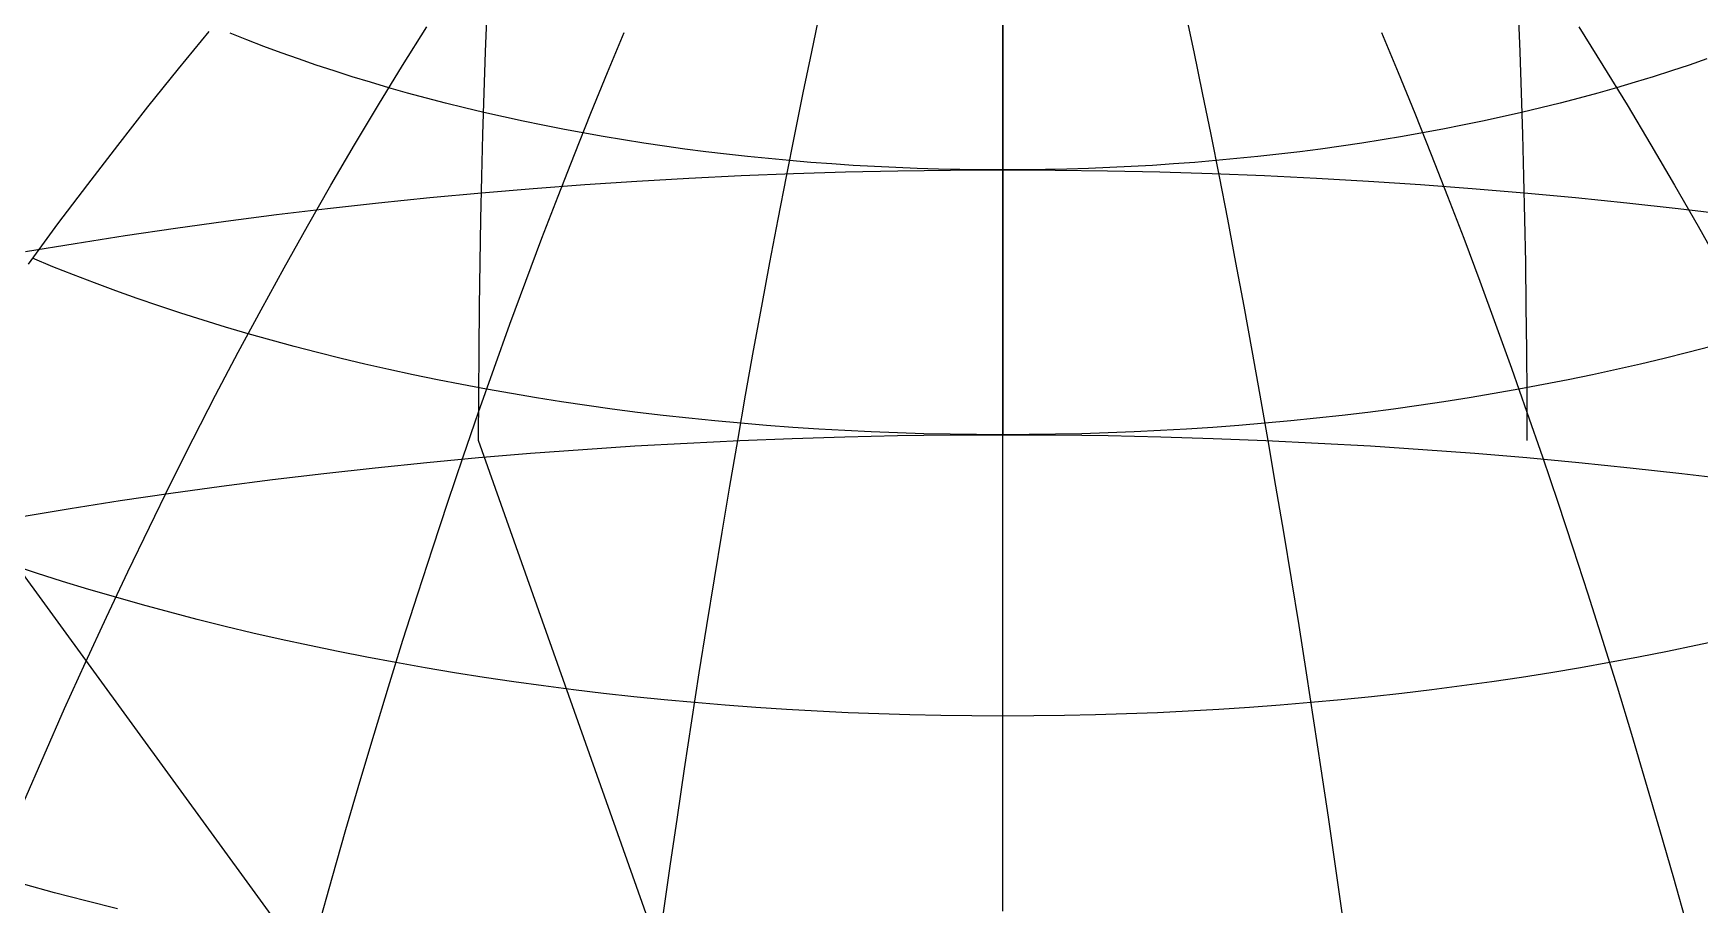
# Model space of a CAD drawing. Header units: millimetres. Extents: x -85 to 85, y -85 to 85.
# Drawn here: x -27.3 to 19.63, y 29.26 to 53.81 of the extents above; entities that cross this region are included whole.
import ezdxf

# ---------------------------------------------------------------- set-up
doc = ezdxf.new("R2010")
doc.units = ezdxf.units.MM
for name, color, linetype in [('CUT_OUTER', 1, 'Continuous'), ('ENGRAVE', 7, 'Continuous'), ('ENGRAVE_FINE', 8, 'Continuous')]:
    doc.layers.add(name, color=color, linetype=linetype)

msp = doc.modelspace()

# ---------------------------------------------------------------- linework, layer by layer
at = {"layer": 'CUT_OUTER'}
msp.add_circle((0, 0), 85, dxfattribs=at)
at = {"layer": 'ENGRAVE'}
msp.add_lwpolyline([(-27.6733, 40.1845), (-26.2664, 40.4199), (-24.8516, 40.643), (-23.4292, 40.8536), (-21.9996, 41.0518), (-20.5634, 41.2376), (-19.1208, 41.4107), (-17.6725, 41.5713), (-16.2188, 41.7192), (-14.7601, 41.8543), (-13.2969, 41.9768), (-11.8297, 42.0864), (-10.3589, 42.1832), (-8.8849, 42.2672), (-7.4082, 42.3383), (-5.9293, 42.3965), (-4.4486, 42.4418), (-2.9665, 42.4741), (-1.4835, 42.4935), (0, 42.5), (1.4835, 42.4935), (2.9665, 42.4741), (4.4486, 42.4418), (5.9293, 42.3965), (7.4082, 42.3383), (8.8849, 42.2672), (10.3589, 42.1832), (11.8297, 42.0864), (13.2969, 41.9768), (14.7601, 41.8543), (16.2188, 41.7192), (17.6725, 41.5713), (19.1208, 41.4107), (20.5634, 41.2376)], dxfattribs=at)
at = {"layer": 'ENGRAVE_FINE'}
for points in [[(0, 29.0717), (0, 30.4613), (0, 31.8416), (0, 33.2121), (0, 34.5726), (0, 35.9226), (0, 37.2615), (0, 38.5892), (0, 39.9051), (0, 41.2088), (0, 42.5), (0, 43.7782), (0, 45.0431), (0, 46.2943), (0, 47.5314), (0, 48.754), (0, 49.9617), (0, 51.1543), (0, 52.3312), (0, 53.4922), (0, 54.6369)], [(0, 54.6369), (0, 53.4922), (0, 52.3312), (0, 51.1543), (0, 49.9617), (0, 48.754), (0, 47.5314), (0, 46.2943), (0, 45.0431), (0, 43.7782), (0, 42.5)], [(-27.5648, 32.1575), (-26.9961, 33.4748), (-26.4191, 34.7819), (-25.8341, 36.0783), (-25.2412, 37.3638), (-24.6406, 38.6379), (-24.0325, 39.9003), (-23.4171, 41.1504), (-22.7945, 42.3881), (-22.165, 43.6128), (-21.5288, 44.8243), (-20.886, 46.0221), (-20.2368, 47.2059), (-19.5815, 48.3753), (-18.9202, 49.5299), (-18.2532, 50.6695), (-17.5805, 51.7936), (-16.9026, 52.902), (-16.2195, 53.9942)], [(14.7592, -41.0532), (-14.7598, 42.3395), (-14.7558, 43.6129), (-14.7474, 44.873), (-14.7344, 46.1195), (-14.717, 47.3519), (-14.6951, 48.5699), (-14.6687, 49.7731), (-14.6379, 50.9611), (-14.6026, 52.1336), (-14.5628, 53.2902), (-14.5186, 54.4306)], [(-9.5621, 28.9619), (-9.3644, 30.3462), (-9.1638, 31.7213), (-8.9605, 33.0867), (-8.7544, 34.4421), (-8.5457, 35.7869), (-8.3344, 37.1208), (-8.1205, 38.4435), (-7.9041, 39.7544), (-7.6854, 41.0532), (-7.4643, 42.3395), (-7.2409, 43.6129), (-7.0154, 44.873), (-6.7876, 46.1195), (-6.5579, 47.3519), (-6.3261, 48.5699), (-6.0924, 49.7731), (-5.8568, 50.9611), (-5.6195, 52.1336), (-5.3804, 53.2902), (-5.1397, 54.4306)], [(5.1397, 54.4306), (5.3804, 53.2902), (5.6195, 52.1336), (5.8568, 50.9611), (6.0924, 49.7731), (6.3261, 48.5699), (6.5579, 47.3519), (6.7876, 46.1195), (7.0154, 44.873), (7.2409, 43.6129), (7.4643, 42.3395), (7.6854, 41.0532), (7.9041, 39.7544), (8.1205, 38.4435), (8.3344, 37.1208), (8.5457, 35.7869), (8.7544, 34.4421), (8.9605, 33.0867), (9.1638, 31.7213), (9.3644, 30.3462), (9.5621, 28.9619)], [(14.5186, 54.4306), (14.5628, 53.2902), (14.6026, 52.1336), (14.6379, 50.9611), (14.6687, 49.7731), (14.6951, 48.5699), (14.717, 47.3519), (14.7344, 46.1195), (14.7474, 44.873), (14.7558, 43.6129), (14.7598, 42.3395)], [(16.2195, 53.9942), (16.9026, 52.902), (17.5805, 51.7936), (18.2532, 50.6695), (18.9202, 49.5299), (19.5815, 48.3753), (20.2368, 47.2059)], [(-27.4351, 47.3111), (-26.6063, 48.4403), (-25.7694, 49.5548), (-24.9247, 50.6542), (-24.0723, 51.7382), (-23.2127, 52.8064), (-22.3459, 53.8586)], [(19.83, 53.0879), (19.3328, 52.9171), (18.8296, 52.7505), (18.3207, 52.5884), (17.8062, 52.4308), (17.2863, 52.2777), (16.7611, 52.1291), (16.2309, 51.9852), (15.6956, 51.8458), (15.1556, 51.7112), (14.611, 51.5813), (14.0619, 51.4562), (13.5086, 51.3359), (12.9511, 51.2205), (12.3897, 51.1099), (11.8245, 51.0042), (11.2557, 50.9035), (10.6835, 50.8078), (10.1081, 50.7171), (9.5295, 50.6314), (8.9481, 50.5508), (8.3639, 50.4752), (7.7771, 50.4048), (7.1881, 50.3395), (6.5968, 50.2793), (6.0035, 50.2244), (5.4083, 50.1746), (4.8116, 50.13), (4.2133, 50.0906), (3.6138, 50.0564), (3.0132, 50.0275), (2.4117, 50.0039), (1.8094, 49.9854), (1.2066, 49.9723), (0.6034, 49.9644), (0, 49.9617), (-0.6034, 49.9644), (-1.2066, 49.9723), (-1.8094, 49.9854), (-2.4117, 50.0039), (-3.0132, 50.0275), (-3.6138, 50.0564), (-4.2133, 50.0906), (-4.8116, 50.13), (-5.4083, 50.1746), (-6.0035, 50.2244), (-6.5968, 50.2793), (-7.1881, 50.3395), (-7.7771, 50.4048), (-8.3639, 50.4752), (-8.9481, 50.5508), (-9.5295, 50.6314), (-10.1081, 50.7171), (-10.6835, 50.8078), (-11.2557, 50.9035), (-11.8245, 51.0042), (-12.3897, 51.1099), (-12.9511, 51.2205), (-13.5086, 51.3359), (-14.0619, 51.4562), (-14.611, 51.5813), (-15.1556, 51.7112), (-15.6956, 51.8458), (-16.2309, 51.9852), (-16.7611, 52.1291), (-17.2863, 52.2777), (-17.8062, 52.4308), (-18.3207, 52.5884), (-18.8296, 52.7505), (-19.3328, 52.9171), (-19.83, 53.0879), (-20.3213, 53.2631), (-20.8063, 53.4426), (-21.285, 53.6263), (-21.7573, 53.8141)], [(-19.2706, 28.6435), (-18.8878, 30.0126), (-18.4992, 31.3725), (-18.105, 32.7229), (-17.7053, 34.0633), (-17.3002, 35.3934), (-16.8898, 36.7127), (-16.4742, 38.0207), (-16.0537, 39.3173), (-15.6282, 40.6018), (-15.198, 41.8739), (-14.7632, 43.1334), (-14.3239, 44.3796), (-13.8802, 45.6124), (-13.4323, 46.8312), (-12.9803, 48.0358), (-12.5243, 49.2258), (-12.0645, 50.4007), (-11.601, 51.5603), (-11.1341, 52.7043), (-10.6637, 53.8321)], [(10.6637, 53.8321), (11.1341, 52.7043), (11.601, 51.5603), (12.0645, 50.4007), (12.5243, 49.2258), (12.9803, 48.0358), (13.4323, 46.8312), (13.8802, 45.6124), (14.3239, 44.3796), (14.7632, 43.1334), (15.198, 41.8739), (15.6282, 40.6018), (16.0537, 39.3173), (16.4742, 38.0207), (16.8898, 36.7127), (17.3002, 35.3934), (17.7053, 34.0633), (18.105, 32.7229), (18.4992, 31.3725), (18.8878, 30.0126), (19.2706, 28.6435)], [(-27.5217, 47.659), (-26.1226, 47.893), (-24.7155, 48.1149), (-23.3008, 48.3244), (-21.8791, 48.5215), (-20.4507, 48.7062), (-19.0161, 48.8784), (-17.5757, 49.0381), (-16.1299, 49.1852), (-14.6792, 49.3196), (-13.2241, 49.4414), (-11.7649, 49.5504), (-10.3021, 49.6467), (-8.8362, 49.7302), (-7.3677, 49.8009), (-5.8968, 49.8588), (-4.4242, 49.9038), (-2.9502, 49.936), (-1.4753, 49.9553), (0, 49.9617), (1.4753, 49.9553), (2.9502, 49.936), (4.4242, 49.9038), (5.8968, 49.8588), (7.3677, 49.8009), (8.8362, 49.7302), (10.3021, 49.6467), (11.7649, 49.5504), (13.2241, 49.4414), (14.6792, 49.3196), (16.1299, 49.1852), (17.5757, 49.0381), (19.0161, 48.8784), (20.4507, 48.7062)], [(19.9525, 44.9874), (19.2946, 44.8161), (18.6308, 44.6506), (17.9613, 44.491), (17.2863, 44.3372), (16.6061, 44.1893), (15.9208, 44.0473), (15.2306, 43.9114), (14.5359, 43.7815), (13.8366, 43.6577), (13.1332, 43.54), (12.4258, 43.4285), (11.7146, 43.3232), (10.9998, 43.2241), (10.2817, 43.1312), (9.5604, 43.0446), (8.8362, 42.9644), (8.1094, 42.8904), (7.38, 42.8228), (6.6485, 42.7616), (5.9149, 42.7068), (5.1794, 42.6584), (4.4425, 42.6164), (3.7041, 42.5809), (2.9647, 42.5518), (2.2243, 42.5291), (1.4832, 42.5129), (0.7417, 42.5032), (0, 42.5), (-0.7417, 42.5032), (-1.4832, 42.5129), (-2.2243, 42.5291), (-2.9647, 42.5518), (-3.7041, 42.5809), (-4.4425, 42.6164), (-5.1794, 42.6584), (-5.9149, 42.7068), (-6.6485, 42.7616), (-7.38, 42.8228), (-8.1094, 42.8904), (-8.8362, 42.9644), (-9.5604, 43.0446), (-10.2817, 43.1312), (-10.9998, 43.2241), (-11.7146, 43.3232), (-12.4258, 43.4285), (-13.1332, 43.54), (-13.8366, 43.6577), (-14.5359, 43.7815), (-15.2306, 43.9114), (-15.9208, 44.0473), (-16.6061, 44.1893), (-17.2863, 44.3372), (-17.9613, 44.491), (-18.6308, 44.6506), (-19.2946, 44.8161), (-19.9525, 44.9874), (-20.6044, 45.1643), (-21.25, 45.347), (-21.8891, 45.5352), (-22.5216, 45.729), (-23.1472, 45.9283), (-23.7657, 46.133), (-24.377, 46.343), (-24.9809, 46.5584), (-25.5771, 46.779), (-26.1656, 47.0048), (-26.7461, 47.2356), (-27.3185, 47.4716)], [(29.0707, -39.3173), (-29.0705, 40.6018)], [(20.3213, 36.7323), (19.5216, 36.5585), (18.716, 36.3916), (17.9047, 36.2318), (17.0879, 36.0791), (16.266, 35.9336), (15.439, 35.7953), (14.6074, 35.6642), (13.7713, 35.5403), (12.9311, 35.4238), (12.0868, 35.3147), (11.2389, 35.2129), (10.3876, 35.1185), (9.5332, 35.0316), (8.6758, 34.9521), (7.8157, 34.8802), (6.9533, 34.8157), (6.0888, 34.7588), (5.2224, 34.7095), (4.3545, 34.6677), (3.4852, 34.6335), (2.6148, 34.6069), (1.7436, 34.5878), (0.872, 34.5764), (0, 34.5726), (-0.872, 34.5764), (-1.7436, 34.5878), (-2.6148, 34.6069), (-3.4852, 34.6335), (-4.3545, 34.6677), (-5.2224, 34.7095), (-6.0888, 34.7588), (-6.9533, 34.8157), (-7.8157, 34.8802), (-8.6758, 34.9521), (-9.5332, 35.0316), (-10.3876, 35.1185), (-11.2389, 35.2129), (-12.0868, 35.3147), (-12.9311, 35.4238), (-13.7713, 35.5403), (-14.6074, 35.6642), (-15.439, 35.7953), (-16.266, 35.9336), (-17.0879, 36.0791), (-17.9047, 36.2318), (-18.716, 36.3916), (-19.5216, 36.5585), (-20.3213, 36.7323), (-21.1147, 36.9131), (-21.9018, 37.1008), (-22.6822, 37.2954), (-23.4556, 37.4967), (-24.2219, 37.7047), (-24.9809, 37.9194), (-25.7322, 38.1407), (-26.4757, 38.3685), (-27.2111, 38.6028), (-27.9383, 38.8434)], [(-24.9328, 29.1445), (-25.8212, 29.366), (-26.7017, 29.5952), (-27.5741, 29.832)]]:
    msp.add_lwpolyline(points, dxfattribs=at)

doc.saveas('drawing.dxf')
